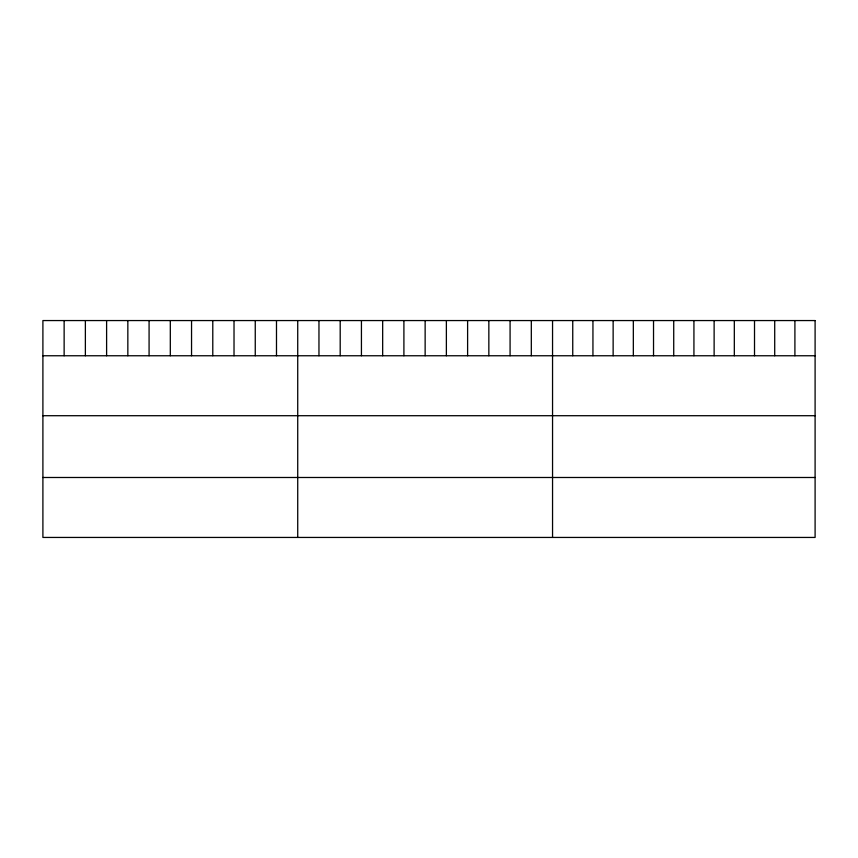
<?xml version="1.0" encoding="UTF-8"?>
<svg xmlns="http://www.w3.org/2000/svg" width="858" height="858" viewBox="0 0 858 858"><rect width="100%" height="100%" fill="white"/><g stroke="black" fill="none" stroke-linecap="round" stroke-linejoin="round"><path stroke-width="1.29" d="M42.9 355.759L815.1 355.759M42.9 415.712L815.1 415.712M42.9 477.488L815.1 477.488M794.905 320.56L794.905 355.759M774.71 320.56L774.71 355.759M754.514 320.56L754.514 355.759M734.319 320.56L734.319 355.759M714.124 320.56L714.124 355.759M693.929 320.56L693.929 355.759M673.723 320.56L673.723 355.759M653.528 320.56L653.528 355.759M633.333 320.56L633.333 355.759M613.138 320.56L613.138 355.759M592.942 320.56L592.942 355.759M572.747 320.56L572.747 355.759M552.552 320.56L552.552 537.44M531.317 320.56L531.317 355.759M510.081 320.56L510.081 355.759M488.846 320.56L488.846 355.759M467.61 320.56L467.61 355.759M446.375 320.56L446.375 355.759M425.139 320.56L425.139 355.759M403.904 320.56L403.904 355.759M382.668 320.56L382.668 355.759M361.433 320.56L361.433 355.759M340.197 320.56L340.197 355.759M318.962 320.56L318.962 355.759M297.726 320.56L297.726 537.44M276.49 320.56L276.49 355.759M255.255 320.56L255.255 355.759M234.019 320.56L234.019 355.759M212.784 320.56L212.784 355.759M191.548 320.56L191.548 355.759M170.313 320.56L170.313 355.759M149.078 320.56L149.078 355.759M127.842 320.56L127.842 355.759M106.607 320.56L106.607 355.759M85.371 320.56L85.371 355.759M64.135 320.56L64.135 355.759M815.1 320.56L42.9 320.56L42.9 537.44L815.1 537.44L815.1 320.56"/></g></svg>
